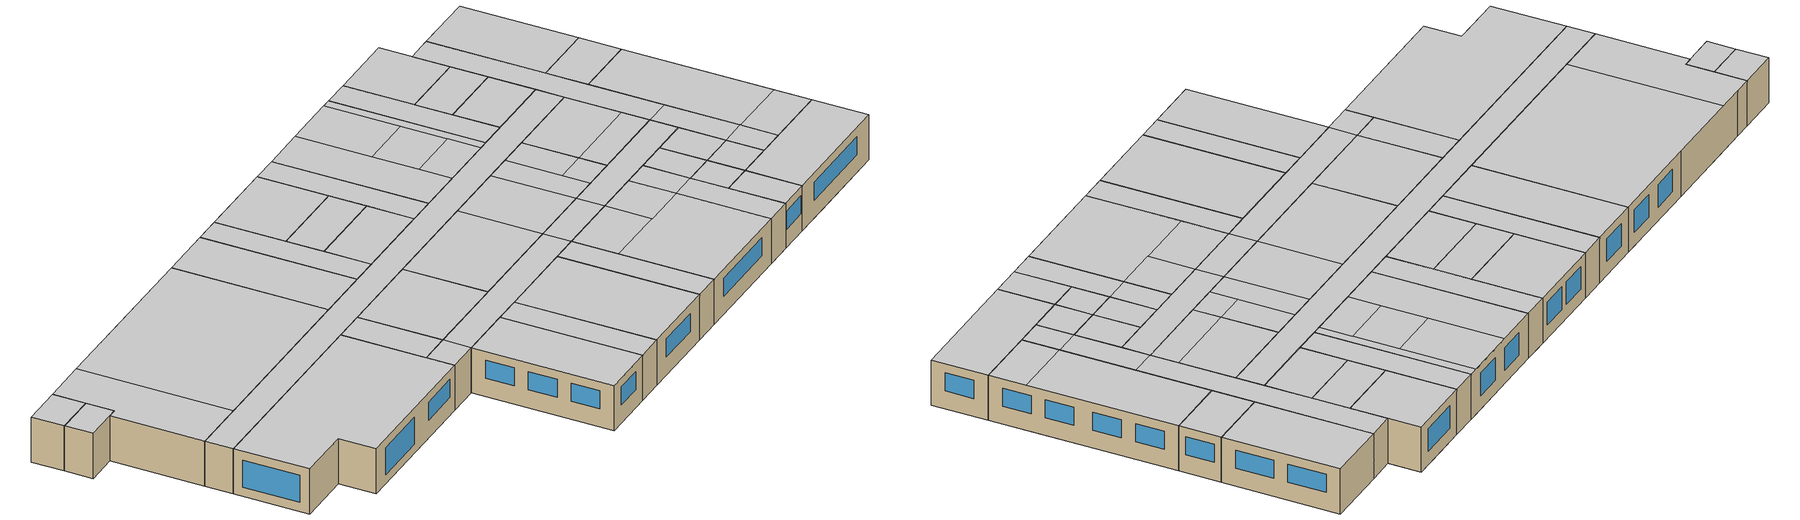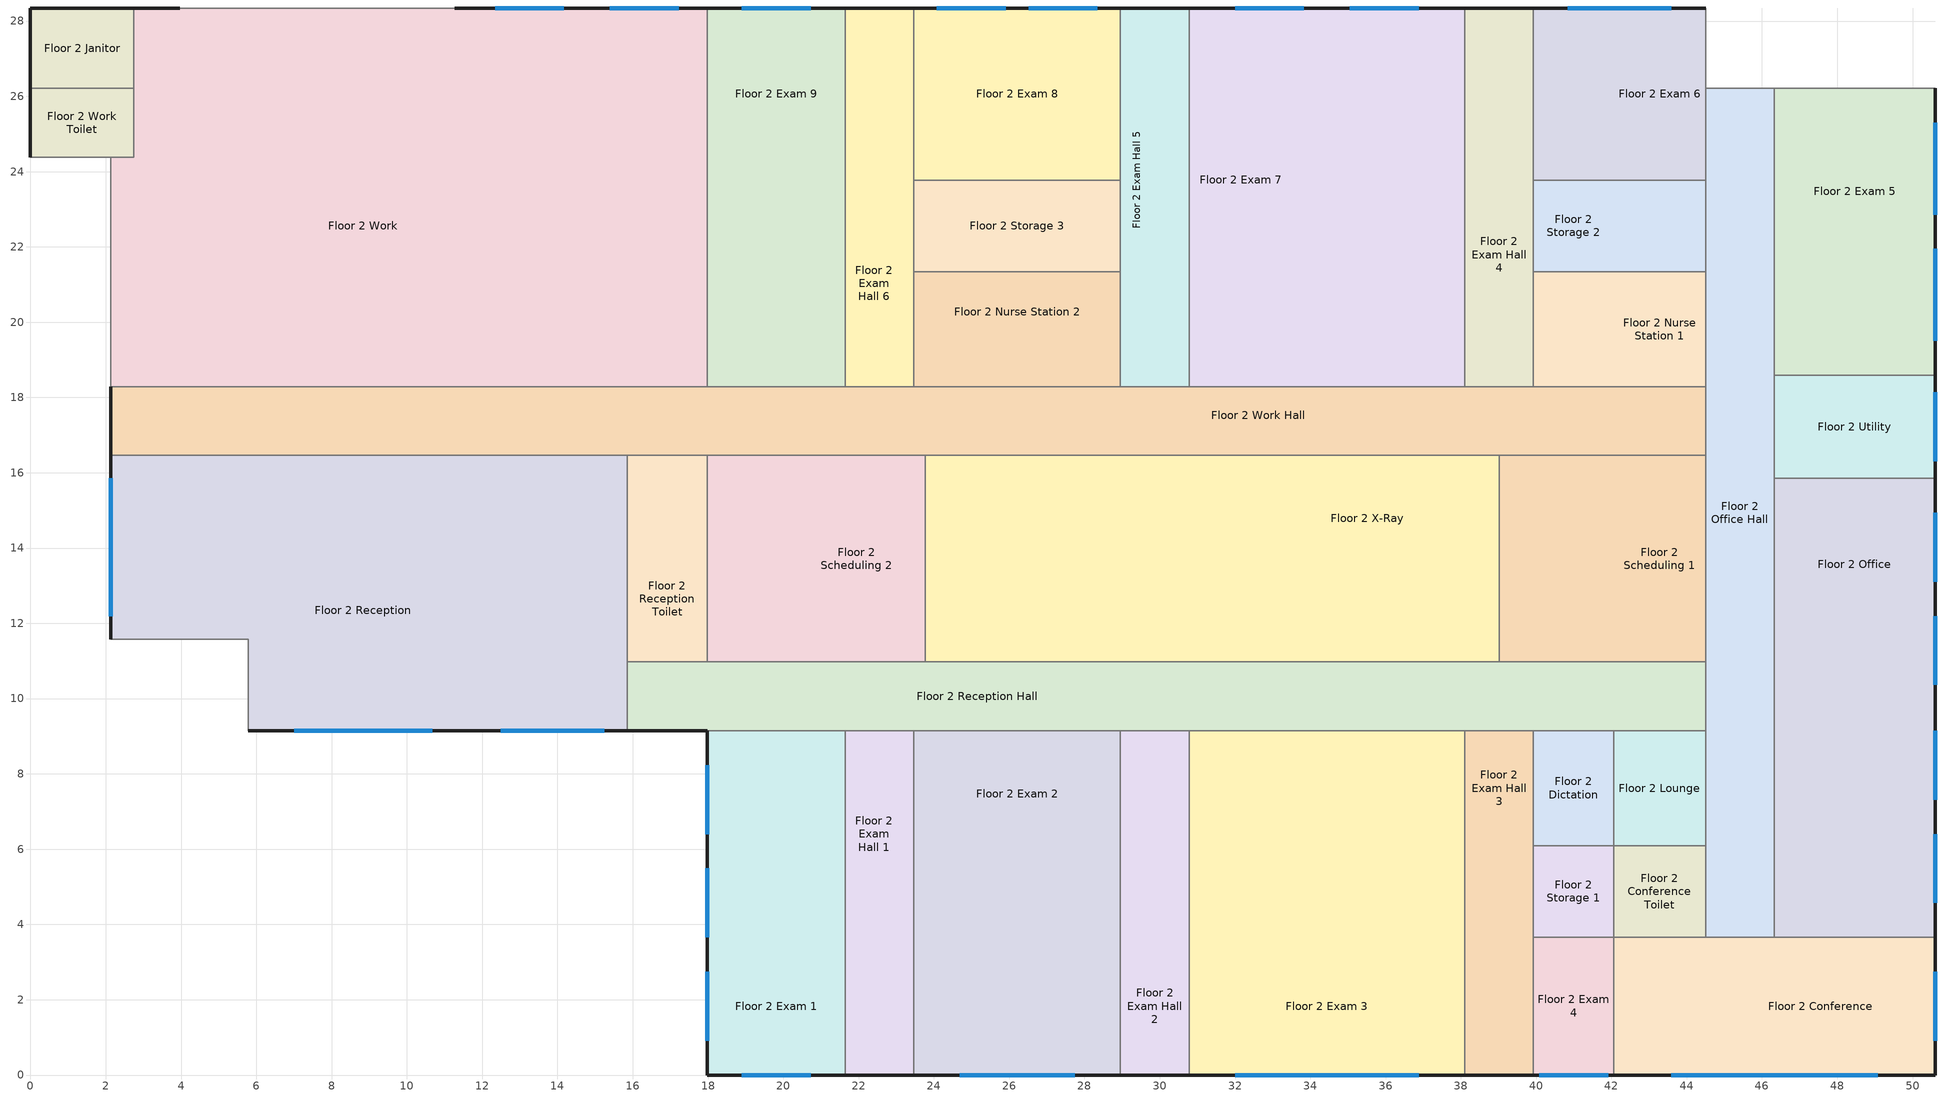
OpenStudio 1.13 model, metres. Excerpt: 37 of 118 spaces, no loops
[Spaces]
Floor 2 Exam 7
 floor to Floor 1 IT Room: 37.8,28.35 37.8,25.91 33.53,25.91 33.53,28.35 z3.05
 floor to Floor 1 IT Hall: 38.1,25.91 38.1,24.38 33.53,24.38 33.53,25.91 z3.05
 floor to Floor 1 Soil Hold: 38.1,28.35 38.1,25.91 37.8,25.91 37.8,28.35 z3.05
 floor to Floor 1 Lounge: 33.53,28.35 33.53,19.2 30.78,19.2 30.78,28.35 z3.05
 floor to Floor 1 Operating Room 3: 38.1,24.38 38.1,19.2 33.53,19.2 33.53,24.38 z3.05
 floor to Floor 1 Locker Room Hall: 38.1,19.2 38.1,18.29 30.78,18.29 30.78,19.2 z3.05
 wall outside: 38.1,28.35 30.78,28.35 z3.05:6.1
 wall to Floor 2 Exam Hall 5: 30.78,28.35 30.78,18.29 z3.05:6.1
 wall to Floor 2 Exam Hall 4: 38.1,18.29 38.1,28.35 z3.05:6.1
 wall to Floor 2 Work Hall: 30.78,18.29 38.1,18.29 z3.05:6.1
 window: 33.83,28.35 32,28.35 / 36.88,28.35 35.05,28.35 z3.96:5.49
 ceiling to Floor 3 Storage 2: 37.49,18.29 37.49,20.42 33.83,20.42 33.83,18.29 z6.1
 ceiling to Floor 3 Lounge: 38.1,18.29 38.1,28.35 37.49,28.35 37.49,18.29 z6.1
 ceiling to Floor 3 Lounge Toilet: 37.49,23.47 37.49,28.35 33.83,28.35 33.83,23.47 z6.1
 ceiling to Floor 3 Locker: 37.49,20.42 37.49,23.47 33.83,23.47 33.83,20.42 z6.1
 ceiling to Floor 3 Office: 33.83,18.29 33.83,28.35 30.78,28.35 30.78,18.29 z6.1
Floor 2 Exam 3
 floor to Floor 1 Recovery Room: 38.1,3.66 38.1,0 30.78,0 30.78,3.66 z3.05
 floor to Floor 1 Dictation: 34.75,9.14 34.75,8.84 32,8.84 32,9.14 z3.05
 floor to Floor 1 Nurse Toilet: 37.49,8.84 37.49,6.1 35.66,6.1 35.66,8.84 z3.05
 floor to Floor 1 Soil Work: 38.1,9.14 38.1,6.1 37.49,6.1 37.49,9.14 z3.05
 floor to Floor 1 Nurse Station: 32,8.84 32,6.1 30.78,6.1 30.78,8.84 z3.05
 floor to Floor 1 PACU: 35.66,8.84 35.66,6.1 32,6.1 32,8.84 z3.05
 floor to Floor 1 Nurse Hall: 38.1,6.1 38.1,3.66 30.78,3.66 30.78,6.1 z3.05
 floor to Floor 1 Clean: 32,9.14 32,8.84 30.78,8.84 30.78,9.14 z3.05
 floor to Floor 1 Soil: 37.49,9.14 37.49,8.84 34.75,8.84 34.75,9.14 z3.05
 wall outside: 30.78,0 38.1,0 z3.05:6.1
 wall to Floor 2 Exam Hall 2: 30.78,9.14 30.78,0 z3.05:6.1
 wall to Floor 2 Reception Hall: 38.1,9.14 30.78,9.14 z3.05:6.1
 wall to Floor 2 Exam Hall 3: 38.1,0 38.1,9.14 z3.05:6.1
 window: 32,0 36.88,0 z4.27:5.49
 ceiling to Floor 3 Physical Therapy 2: 38.1,6.1 38.1,9.14 35.05,9.14 35.05,6.1 z6.1
 ceiling to Floor 3 Physical Therapy 1: 38.1,0 38.1,6.1 30.78,6.1 30.78,0 z6.1
 ceiling to Floor 3 Treatment: 35.05,6.1 35.05,9.14 30.78,9.14 30.78,6.1 z6.1
Floor 2 Exam Hall 5
 floor to Floor 1 Locker Room: 29.87,28.35 29.87,19.2 28.96,19.2 28.96,28.35 z3.05
 floor to Floor 1 Locker Room Hall: 30.78,19.2 30.78,18.29 28.96,18.29 28.96,19.2 z3.05
 floor to Floor 1 Lounge: 30.78,28.35 30.78,19.2 29.87,19.2 29.87,28.35 z3.05
 wall outside: 30.78,28.35 28.96,28.35 z3.05:6.1
 wall to Floor 2 Work Hall: 28.96,18.29 30.78,18.29 z3.05:6.1
 wall to Floor 2 Storage 3: 28.96,23.77 28.96,21.34 z3.05:6.1
 wall to Floor 2 Exam 8: 28.96,28.35 28.96,23.77 z3.05:6.1
 wall to Floor 2 Nurse Station 2: 28.96,21.34 28.96,18.29 z3.05:6.1
 ceiling to Floor 3 Office: 30.78,18.29 30.78,28.35 28.96,28.35 28.96,18.29 z6.1
Floor 2 Janitor
 floor to Floor 1 Elevator Pump Room: 2.74,28.35 2.74,26.21 0,26.21 0,28.35 z3.05
 wall outside: 2.74,28.35 0,28.35 0,26.21 z3.05:6.1
 wall to Floor 2 Work: 2.74,26.21 2.74,28.35 z3.05:6.1
 wall to Floor 2 Work Toilet: 0,26.21 2.74,26.21 z3.05:6.1
 ceiling to Floor 3 Janitor: 2.74,26.21 2.74,28.35 0,28.35 0,26.21 z6.1
Floor 2 Work Hall
 floor to Floor 1 Nourishment: 29.26,16.76 29.26,16.46 27.13,16.46 27.13,16.76 z3.05
 floor to Floor 1 Sterile Hall: 44.5,18.29 44.5,16.46 42.06,16.46 42.06,18.29 z3.05
 floor to Floor 1 Locker Room Hall: 42.06,18.29 42.06,16.76 23.16,16.76 23.16,18.29 z3.05
 floor to Floor 1 Lobby Hall: 11.89,18.29 11.89,16.46 5.79,16.46 5.79,18.29 z3.05
 floor to Floor 1 Pre-Op Hall: 23.16,18.29 23.16,16.46 20.73,16.46 20.73,18.29 z3.05
 floor to Floor 1 Nurse Janitor: 32,16.76 32,16.46 29.26,16.46 29.26,16.76 z3.05
 floor to Floor 1 Lobby: 5.79,18.29 5.79,16.46 2.13,16.46 2.13,18.29 z3.05
 floor to Floor 1 Pre-Op Room 2: 27.13,16.76 27.13,16.46 23.16,16.46 23.16,16.76 z3.05
 floor to Floor 1 Office: 20.73,18.29 20.73,16.76 14.33,16.76 14.33,18.29 z3.05
 floor to Floor 1 Sterile Storage: 42.06,16.76 42.06,16.46 32,16.46 32,16.76 z3.05
 floor to Floor 1 Reception: 14.33,18.29 14.33,16.76 15.85,16.76 15.85,16.46 11.89,16.46 11.89,18.29 z3.05
 floor to Floor 1 Reception Hall: 20.73,16.76 20.73,16.46 15.85,16.46 15.85,16.76 z3.05
 wall outside: 2.13,18.29 2.13,16.46 z3.05:6.1
 wall to Floor 2 Work: 17.98,18.29 2.13,18.29 z3.05:6.1
 wall to Floor 2 X-Ray: 23.77,16.46 39.01,16.46 z3.05:6.1
 wall to Floor 2 Exam Hall 4: 39.93,18.29 38.1,18.29 z3.05:6.1
 wall to Floor 2 Nurse Station 1: 44.5,18.29 39.93,18.29 z3.05:6.1
 wall to Floor 2 Reception Toilet: 15.85,16.46 17.98,16.46 z3.05:6.1
 wall to Floor 2 Exam Hall 6: 23.47,18.29 21.64,18.29 z3.05:6.1
 wall to Floor 2 Scheduling 1: 39.01,16.46 44.5,16.46 z3.05:6.1
 wall to Floor 2 Reception: 2.13,16.46 15.85,16.46 z3.05:6.1
 wall to Floor 2 Exam 9: 21.64,18.29 17.98,18.29 z3.05:6.1
 wall to Floor 2 Office Hall: 44.5,16.46 44.5,18.29 z3.05:6.1
 wall to Floor 2 Nurse Station 2: 28.96,18.29 23.47,18.29 z3.05:6.1
 wall to Floor 2 Scheduling 2: 17.98,16.46 23.77,16.46 z3.05:6.1
 ceiling to Floor 3 Office Hall: 44.5,16.46 44.5,18.29 2.13,18.29 2.13,16.46 z6.1
Floor 2 Office
 floor to Floor 1 Operating Room 1: 50.6,7.01 50.6,3.66 46.33,3.66 46.33,7.01 z3.05
 floor to Floor 1 Sub-Sterile: 50.6,11.28 50.6,7.01 46.33,7.01 46.33,11.28 z3.05
 floor to Floor 1 Operating Room 2: 50.6,15.85 50.6,11.28 46.33,11.28 46.33,15.85 z3.05
 wall outside: 50.6,3.66 50.6,15.85 z3.05:6.1
 wall to Floor 2 Utility: 50.6,15.85 46.33,15.85 z3.05:6.1
 wall to Floor 2 Office Hall: 46.33,15.85 46.33,3.66 z3.05:6.1
 wall to Floor 2 Conference: 46.33,3.66 50.6,3.66 z3.05:6.1
 window: 50.6,10.36 50.6,12.19 / 50.6,4.57 50.6,6.4 / 50.6,13.11 50.6,14.94 z4.27:5.49; 50.6,7.32 50.6,9.14 z4.25:5.47
 ceiling to Floor 3 Work: 50.6,6.1 50.6,15.85 46.33,15.85 46.33,6.1 z6.1
 ceiling to Floor 3 Physical Therapy 1: 50.6,3.66 50.6,6.1 46.33,6.1 46.33,3.66 z6.1
Floor 2 Reception Toilet
 floor to Floor 1 Scheduling: 17.98,14.33 17.98,10.97 15.85,10.97 15.85,14.33 z3.05
 floor to Floor 1 Reception Hall: 17.98,16.46 17.98,14.33 15.85,14.33 15.85,16.46 z3.05
 wall to Floor 2 Reception: 15.85,16.46 15.85,10.97 z3.05:6.1
 wall to Floor 2 Reception Hall: 15.85,10.97 17.98,10.97 z3.05:6.1
 wall to Floor 2 Scheduling 2: 17.98,10.97 17.98,16.46 z3.05:6.1
 ceiling to Floor 3 Undeveloped 2: 17.98,10.97 17.98,16.46 15.85,16.46 15.85,10.97 z6.1
Floor 2 Exam 9
 floor to Floor 1 Office: 20.73,23.77 20.73,18.29 17.98,18.29 17.98,23.77 z3.05
 floor to Floor 1 Pre-Op Hall: 21.64,23.77 21.64,18.29 20.73,18.29 20.73,23.77 z3.05
 floor to Floor 1 Procedure Room: 21.64,28.35 21.64,23.77 17.98,23.77 17.98,28.35 z3.05
 wall outside: 21.64,28.35 17.98,28.35 z3.05:6.1
 wall to Floor 2 Exam Hall 6: 21.64,18.29 21.64,28.35 z3.05:6.1
 wall to Floor 2 Work: 17.98,28.35 17.98,18.29 z3.05:6.1
 window: 20.73,28.35 18.9,28.35 z3.96:5.49
 ceiling to Floor 3 Office: 21.64,18.29 21.64,28.35 17.98,28.35 17.98,18.29 z6.1
Floor 2 Office Hall
 floor to Floor 1 Scrub: 46.33,11.28 46.33,7.01 44.5,7.01 44.5,11.28 z3.05
 floor to Floor 1 Utility Janitor: 46.33,20.73 46.33,18.59 44.5,18.59 44.5,20.73 z3.05
 floor to Floor 1 Utility Room: 46.33,26.21 46.33,20.73 44.5,20.73 44.5,26.21 z3.05
 floor to Floor 1 Operating Room 1: 46.33,7.01 46.33,3.66 44.5,3.66 44.5,7.01 z3.05
 floor to Floor 1 Operating Room 2: 46.33,18.59 46.33,11.28 44.5,11.28 44.5,18.59 z3.05
 wall to Floor 2 Storage 2: 44.5,23.77 44.5,21.34 z3.05:6.1
 wall to Floor 2 Utility: 46.33,15.85 46.33,18.59 z3.05:6.1
 wall to Floor 2 Reception Hall: 44.5,10.97 44.5,9.14 z3.05:6.1
 wall to Floor 2 Exam 6: 44.5,26.21 44.5,23.77 z3.05:6.1
 wall to Floor 2 Exam 5: 46.33,18.59 46.33,26.21 z3.05:6.1
 wall to Floor 2 Nurse Station 1: 44.5,21.34 44.5,18.29 z3.05:6.1
 wall to Floor 2 Lounge: 44.5,9.14 44.5,6.1 z3.05:6.1
 wall to Floor 2 Conference Toilet: 44.5,6.1 44.5,3.66 z3.05:6.1
 wall to Floor 2 Scheduling 1: 44.5,16.46 44.5,10.97 z3.05:6.1
 wall to NE Stair: 46.33,26.21 44.5,26.21 z3.05:6.1
 wall to Floor 2 Conference: 44.5,3.66 46.33,3.66 z3.05:6.1
 ceiling to Floor 3 Physical Therapy 1: 46.33,3.66 46.33,6.1 44.5,6.1 44.5,3.66 z6.1
 ceiling to Floor 3 Mechanical Hall: 46.33,10.97 46.33,26.21 44.5,26.21 44.5,10.97 z6.1
 ceiling to Floor 3 Physical Therapy 2: 46.33,6.1 46.33,10.97 44.5,10.97 44.5,6.1 z6.1
Floor 2 Scheduling 2
 floor to Floor 1 Pre-Op Room 1: 20.73,14.33 20.73,10.97 17.98,10.97 17.98,14.33 z3.05
 floor to Floor 1 Reception Hall: 20.73,16.46 20.73,14.33 17.98,14.33 17.98,16.46 z3.05
 floor to Floor 1 Pre-Op Hall: 23.16,16.46 23.16,10.97 20.73,10.97 20.73,16.46 z3.05
 floor to Floor 1 Pre-Op Room 2: 23.77,16.46 23.77,10.97 23.16,10.97 23.16,16.46 z3.05
 wall to Floor 2 Reception Hall: 17.98,10.97 23.77,10.97 z3.05:6.1
 wall to Floor 2 X-Ray: 23.77,10.97 23.77,16.46 z3.05:6.1
 ceiling to Floor 3 Undeveloped 1: 23.77,10.97 23.77,16.46 17.98,16.46 17.98,10.97 z6.1
Floor 2 Exam Hall 1
 floor to Floor 1 Nurse Station: 23.47,8.84 23.47,6.1 23.16,6.1 23.16,8.84 z3.05
 floor to Floor 1 Nurse Hall: 23.47,6.1 23.47,3.66 23.16,3.66 23.16,6.1 z3.05
 floor to Floor 1 Pre-Op Hall: 23.16,9.14 23.16,3.66 21.64,3.66 21.64,9.14 z3.05
 floor to Floor 1 Pre-Op Room 2: 23.47,9.14 23.47,8.84 23.16,8.84 23.16,9.14 z3.05
 floor to Floor 1 Step Down: 23.47,3.66 23.47,0 21.64,0 21.64,3.66 z3.05
 wall outside: 21.64,0 23.47,0 z3.05:6.1
 wall to Floor 2 Exam 1: 21.64,9.14 21.64,0 z3.05:6.1
 wall to Floor 2 Reception Hall: 23.47,9.14 21.64,9.14 z3.05:6.1
 wall to Floor 2 Exam 2: 23.47,0 23.47,9.14 z3.05:6.1
 ceiling to Floor 3 Undeveloped 1: 23.47,0 23.47,9.14 21.64,9.14 21.64,0 z6.1
Floor 2 Exam Hall 6
 floor to Floor 1 Procedure Room: 23.16,28.35 23.16,23.77 21.64,23.77 21.64,28.35 z3.05
 floor to Floor 1 Locker Room Hall: 23.47,19.2 23.47,18.29 23.16,18.29 23.16,19.2 z3.05
 floor to Floor 1 Locker Room: 23.47,28.35 23.47,19.2 23.16,19.2 23.16,28.35 z3.05
 floor to Floor 1 Pre-Op Hall: 23.16,23.77 23.16,18.29 21.64,18.29 21.64,23.77 z3.05
 wall outside: 23.47,28.35 21.64,28.35 z3.05:6.1
 wall to Floor 2 Exam 8: 23.47,23.77 23.47,28.35 z3.05:6.1
 wall to Floor 2 Storage 3: 23.47,21.34 23.47,23.77 z3.05:6.1
 wall to Floor 2 Nurse Station 2: 23.47,18.29 23.47,21.34 z3.05:6.1
 ceiling to Floor 3 Office: 23.47,18.29 23.47,28.35 21.64,28.35 21.64,18.29 z6.1
Floor 2 Exam 1
 floor to Floor 1 Pre-Op Room 1: 20.73,9.14 20.73,7.92 17.98,7.92 17.98,9.14 z3.05
 floor to Floor 1 Vestibule: 20.73,7.92 20.73,5.49 17.98,5.49 17.98,7.92 z3.05
 floor to Floor 1 Pre-Op Hall: 21.64,9.14 21.64,3.66 20.73,3.66 20.73,9.14 z3.05
 floor to Floor 1 Step Down: 21.64,3.66 21.64,0 17.98,0 17.98,3.66 z3.05
 floor to Floor 1 Pre-Op Toilet: 20.73,5.49 20.73,3.66 17.98,3.66 17.98,5.49 z3.05
 wall outside: 17.98,9.14 17.98,0 21.64,0 z3.05:6.1
 wall to Floor 2 Reception Hall: 21.64,9.14 17.98,9.14 z3.05:6.1
 window: 18.9,0 20.73,0 / 17.98,5.49 17.98,3.66 / 17.98,2.74 17.98,0.91 / 17.98,8.23 17.98,6.4 z4.27:5.49
 ceiling to Floor 3 Undeveloped 1: 21.64,0 21.64,9.14 17.98,9.14 17.98,0 z6.1
Floor 2 Work Toilet
 floor to Floor 1 Lobby Toilet: 2.74,26.21 2.74,24.38 0,24.38 0,26.21 z3.05
 wall outside: 0,26.21 0,24.38 z3.05:6.1
 wall to NW Elevator: 0,24.38 2.13,24.38 z3.05:6.1
 wall to Floor 2 Work: 2.13,24.38 2.74,24.38 2.74,26.21 z3.05:6.1
 ceiling to Floor 3 Office Toilet: 2.74,24.38 2.74,26.21 0,26.21 0,24.38 z6.1
Floor 2 Exam Hall 3
 floor to Floor 1 Nurse Hall: 39.93,6.1 39.93,3.66 38.1,3.66 38.1,6.1 z3.05
 floor to Floor 1 Recovery Room: 39.32,3.66 39.32,0 38.1,0 38.1,3.66 z3.05
 floor to Floor 1 Soil Work: 39.93,9.14 39.93,6.1 38.1,6.1 38.1,9.14 z3.05
 floor to Floor 1 Anesthesia: 39.93,3.66 39.93,0 39.32,0 39.32,3.66 z3.05
 wall outside: 38.1,0 39.93,0 z3.05:6.1
 wall to Floor 2 Dictation: 39.93,6.1 39.93,9.14 z3.05:6.1
 wall to Floor 2 Reception Hall: 39.93,9.14 38.1,9.14 z3.05:6.1
 wall to Floor 2 Storage 1: 39.93,3.66 39.93,6.1 z3.05:6.1
 wall to Floor 2 Exam 4: 39.93,0 39.93,3.66 z3.05:6.1
 ceiling to Floor 3 Physical Therapy 1: 39.93,0 39.93,6.1 38.1,6.1 38.1,0 z6.1
 ceiling to Floor 3 Physical Therapy 2: 39.93,6.1 39.93,9.14 38.1,9.14 38.1,6.1 z6.1
Floor 2 Reception
 floor to Floor 1 Reception: 15.85,16.46 15.85,9.14 11.89,9.14 11.89,16.46 z3.05
 floor to Floor 1 Lobby Hall: 11.89,16.46 11.89,15.54 5.79,15.54 5.79,16.46 z3.05
 floor to Floor 1 Lobby: 5.79,16.46 5.79,11.58 2.13,11.58 2.13,16.46 z3.05
 floor to Floor 1 Cafe: 11.89,15.54 11.89,9.14 5.79,9.14 5.79,15.54 z3.05
 wall outside: 5.79,9.14 15.85,9.14 / 2.13,16.46 2.13,11.58 z3.05:6.1
 wall to Floor 2 Reception Hall: 15.85,9.14 15.85,10.97 z3.05:6.1
 wall to SW Stair: 2.13,11.58 5.79,11.58 5.79,9.14 z3.05:6.1
 window: 7.01,9.14 10.67,9.14 / 2.13,15.85 2.13,12.19 z3.66:5.49; 12.5,9.14 15.24,9.14 z4.27:5.49
 ceiling to Floor 3 Undeveloped 2: 15.85,9.14 15.85,16.46 2.13,16.46 2.13,11.58 5.79,11.58 5.79,9.14 z6.1
Floor 2 Nurse Station 1
 floor to Floor 1 Locker Room Hall: 42.06,19.2 42.06,18.29 39.93,18.29 39.93,19.2 z3.05
 floor to Floor 1 Operating Room 3: 42.06,21.34 42.06,19.2 39.93,19.2 39.93,21.34 z3.05
 floor to Floor 1 Sterile Hall: 44.5,21.34 44.5,18.29 42.06,18.29 42.06,21.34 z3.05
 wall to Floor 2 Exam Hall 4: 39.93,21.34 39.93,18.29 z3.05:6.1
 wall to Floor 2 Storage 2: 44.5,21.34 39.93,21.34 z3.05:6.1
 ceiling to Floor 3 Lounge: 44.5,18.29 44.5,21.34 39.93,21.34 39.93,18.29 z6.1
Floor 2 Reception Hall
 floor to Floor 1 Soil: 37.49,10.97 37.49,9.14 34.75,9.14 34.75,10.97 z3.05
 floor to Floor 1 Pre-Op Room 1: 20.73,10.97 20.73,9.14 17.98,9.14 17.98,10.97 z3.05
 floor to Floor 1 Dictation: 34.75,10.97 34.75,9.14 32,9.14 32,10.97 z3.05
 floor to Floor 1 Soil Work: 42.06,9.75 42.06,9.14 37.49,9.14 37.49,9.75 z3.05
 floor to Floor 1 Pre-Op Hall: 23.16,10.97 23.16,9.14 20.73,9.14 20.73,10.97 z3.05
 floor to Floor 1 Nourishment: 29.26,10.97 29.26,9.14 27.13,9.14 27.13,10.97 z3.05
 floor to Floor 1 Sterile Hall: 44.5,10.97 44.5,9.14 42.06,9.14 42.06,10.97 z3.05
 floor to Floor 1 Pre-Op Room 2: 27.13,10.97 27.13,9.14 23.16,9.14 23.16,10.97 z3.05
 floor to Floor 1 Clean: 32,10.97 32,9.14 29.26,9.14 29.26,10.97 z3.05
 floor to Floor 1 Scheduling: 17.98,10.97 17.98,9.14 15.85,9.14 15.85,10.97 z3.05
 floor to Floor 1 Clean Work: 42.06,10.97 42.06,9.75 37.49,9.75 37.49,10.97 z3.05
 wall outside: 15.85,9.14 17.98,9.14 z3.05:6.1
 wall to Floor 2 Lounge: 42.06,9.14 44.5,9.14 z3.05:6.1
 wall to Floor 2 Scheduling 1: 44.5,10.97 39.01,10.97 z3.05:6.1
 wall to Floor 2 Exam Hall 2: 28.96,9.14 30.78,9.14 z3.05:6.1
 wall to Floor 2 Dictation: 39.93,9.14 42.06,9.14 z3.05:6.1
 wall to Floor 2 Exam 2: 23.47,9.14 28.96,9.14 z3.05:6.1
 wall to Floor 2 X-Ray: 39.01,10.97 23.77,10.97 z3.05:6.1
 ceiling to Floor 3 Physical Therapy 2: 44.5,9.14 44.5,10.97 35.05,10.97 35.05,9.14 z6.1
 ceiling to Floor 3 Treatment: 35.05,9.14 35.05,10.97 30.78,10.97 30.78,9.14 z6.1
 ceiling to Floor 3 Undeveloped 2: 17.98,9.14 17.98,10.97 15.85,10.97 15.85,9.14 z6.1
 ceiling to Floor 3 Undeveloped 1: 30.78,9.14 30.78,10.97 17.98,10.97 17.98,9.14 z6.1
Floor 2 Storage 2
 floor to Floor 1 Utility Hall: 44.5,23.77 44.5,23.47 42.06,23.47 42.06,23.77 z3.05
 floor to Floor 1 Operating Room 3: 42.06,23.77 42.06,21.34 39.93,21.34 39.93,23.77 z3.05
 floor to Floor 1 Sterile Hall: 44.5,23.47 44.5,21.34 42.06,21.34 42.06,23.47 z3.05
 wall to Floor 2 Exam Hall 4: 39.93,23.77 39.93,21.34 z3.05:6.1
 wall to Floor 2 Exam 6: 44.5,23.77 39.93,23.77 z3.05:6.1
 ceiling to Floor 3 Lounge: 44.5,21.34 44.5,23.77 39.93,23.77 39.93,21.34 z6.1
Floor 2 Work
 floor to Floor 1 MRI Toilet: 17.37,28.35 17.37,25.6 15.54,25.6 15.54,28.35 z3.05
 floor to Floor 1 Office: 17.98,23.77 17.98,18.29 14.33,18.29 14.33,23.77 z3.05
 floor to Floor 1 Procedure Room: 17.98,28.35 17.98,23.77 17.37,23.77 17.37,28.35 z3.05
 floor to Floor 1 Lobby Hall: 11.89,19.2 11.89,18.29 5.79,18.29 5.79,19.2 z3.05
 floor to Floor 1 Dressing Room: 15.54,28.35 15.54,26.82 12.8,26.82 12.8,28.35 z3.05
 floor to Floor 1 Elevator Pump Room: 3.96,28.35 3.96,26.21 2.74,26.21 2.74,28.35 z3.05
 floor to Floor 1 Lobby: 6.4,28.35 6.4,25.91 5.79,25.91 5.79,18.29 2.13,18.29 2.13,24.38 2.74,24.38 2.74,26.21 3.96,26.21 3.96,28.35 z3.05
 floor to Floor 1 MRI Room: 11.89,25.91 11.89,19.2 5.79,19.2 5.79,25.91 z3.05
 floor to Floor 1 MRI Control Room: 12.8,28.35 12.8,25.91 6.4,25.91 6.4,28.35 z3.05
 floor to Floor 1 Reception: 14.33,23.77 14.33,18.29 11.89,18.29 11.89,23.77 z3.05
 floor to Floor 1 MRI Hall: 15.54,26.82 15.54,25.6 17.37,25.6 17.37,23.77 11.89,23.77 11.89,25.91 12.8,25.91 12.8,26.82 z3.05
 wall outside: 3.96,28.35 2.74,28.35 / 17.98,28.35 11.28,28.35 z3.05:6.1
 wall to NW Elevator: 2.13,24.38 2.13,18.29 z3.05:6.1
 wall to NW Stair: 11.28,28.35 3.96,28.35 z3.05:6.1
 window: 17.22,28.35 15.39,28.35 / 14.17,28.35 12.34,28.35 z3.96:5.49
 ceiling to Floor 3 Elevator Hall: 5.79,18.29 5.79,28.35 2.74,28.35 2.74,24.38 2.13,24.38 2.13,18.29 z6.1
 ceiling to Floor 3 Office: 17.98,18.29 17.98,28.35 5.79,28.35 5.79,18.29 z6.1
Floor 2 Exam Hall 2
 floor to Floor 1 Nurse Hall: 30.78,6.1 30.78,3.66 28.96,3.66 28.96,6.1 z3.05
 floor to Floor 1 Nourishment: 29.26,9.14 29.26,8.84 28.96,8.84 28.96,9.14 z3.05
 floor to Floor 1 Nurse Station: 30.78,8.84 30.78,6.1 28.96,6.1 28.96,8.84 z3.05
 floor to Floor 1 Clean: 30.78,9.14 30.78,8.84 29.26,8.84 29.26,9.14 z3.05
 floor to Floor 1 Recovery Room: 30.78,3.66 30.78,0 28.96,0 28.96,3.66 z3.05
 wall outside: 28.96,0 30.78,0 z3.05:6.1
 wall to Floor 2 Exam 2: 28.96,9.14 28.96,0 z3.05:6.1
 ceiling to Floor 3 Undeveloped 1: 30.78,0 30.78,9.14 28.96,9.14 28.96,0 z6.1
Floor 2 X-Ray
 floor to Floor 1 Soil: 37.49,13.11 37.49,10.97 34.75,10.97 34.75,13.11 z3.05
 floor to Floor 1 Sterile Storage: 39.01,16.46 39.01,13.11 32,13.11 32,16.46 z3.05
 floor to Floor 1 Nourishment: 29.26,16.46 29.26,10.97 27.13,10.97 27.13,16.46 z3.05
 floor to Floor 1 Clean: 32,13.11 32,10.97 29.26,10.97 29.26,13.11 z3.05
 floor to Floor 1 Humid: 32,14.94 32,13.11 29.26,13.11 29.26,14.94 z3.05
 floor to Floor 1 Dictation: 34.75,13.11 34.75,10.97 32,10.97 32,13.11 z3.05
 floor to Floor 1 Pre-Op Room 2: 27.13,16.46 27.13,10.97 23.77,10.97 23.77,16.46 z3.05
 floor to Floor 1 Clean Work: 39.01,13.11 39.01,10.97 37.49,10.97 37.49,13.11 z3.05
 floor to Floor 1 Nurse Janitor: 32,16.46 32,14.94 29.26,14.94 29.26,16.46 z3.05
 wall to Floor 2 Scheduling 1: 39.01,10.97 39.01,16.46 z3.05:6.1
 ceiling to Floor 3 Humid: 36.88,10.97 36.88,16.46 35.05,16.46 35.05,10.97 z6.1
 ceiling to Floor 3 Treatment: 35.05,10.97 35.05,16.46 30.78,16.46 30.78,10.97 z6.1
 ceiling to Floor 3 Undeveloped 1: 30.78,10.97 30.78,16.46 23.77,16.46 23.77,10.97 z6.1
 ceiling to Floor 3 Physical Therapy Toilet: 39.01,12.8 39.01,16.46 36.88,16.46 36.88,12.8 z6.1
 ceiling to Floor 3 Dressing Room: 39.01,10.97 39.01,12.8 36.88,12.8 36.88,10.97 z6.1
Floor 2 Lounge
 floor to Floor 1 Sterile Hall: 44.5,9.14 44.5,6.1 42.06,6.1 42.06,9.14 z3.05
 wall to Floor 2 Conference Toilet: 42.06,6.1 44.5,6.1 z3.05:6.1
 wall to Floor 2 Dictation: 42.06,9.14 42.06,6.1 z3.05:6.1
 ceiling to Floor 3 Physical Therapy 2: 44.5,6.1 44.5,9.14 42.06,9.14 42.06,6.1 z6.1
Floor 2 Exam Hall 4
 floor to Floor 1 Operating Room 3: 39.93,24.38 39.93,19.2 38.1,19.2 38.1,24.38 z3.05
 floor to Floor 1 Locker Room Hall: 39.93,19.2 39.93,18.29 38.1,18.29 38.1,19.2 z3.05
 floor to Floor 1 IT Hall: 39.93,25.91 39.93,24.38 38.1,24.38 38.1,25.91 z3.05
 floor to Floor 1 Soil Hold: 39.93,28.35 39.93,25.91 38.1,25.91 38.1,28.35 z3.05
 wall outside: 39.93,28.35 38.1,28.35 z3.05:6.1
 wall to Floor 2 Exam 6: 39.93,23.77 39.93,28.35 z3.05:6.1
 ceiling to Floor 3 Lounge: 39.93,18.29 39.93,28.35 38.1,28.35 38.1,18.29 z6.1
Floor 2 Scheduling 1
 floor to Floor 1 Sterile Storage: 42.06,16.46 42.06,13.11 39.01,13.11 39.01,16.46 z3.05
 floor to Floor 1 Clean Work: 42.06,13.11 42.06,10.97 39.01,10.97 39.01,13.11 z3.05
 floor to Floor 1 Sterile Hall: 44.5,16.46 44.5,10.97 42.06,10.97 42.06,16.46 z3.05
 ceiling to Floor 3 Utility: 44.5,12.8 44.5,16.46 39.01,16.46 39.01,12.8 z6.1
 ceiling to Floor 3 Storage 1: 44.5,10.97 44.5,12.8 39.01,12.8 39.01,10.97 z6.1
Floor 2 Exam 6
 floor to Floor 1 Operating Room 3: 42.06,24.38 42.06,23.77 39.93,23.77 39.93,24.38 z3.05
 floor to Floor 1 IT Hall: 42.06,25.91 42.06,24.38 39.93,24.38 39.93,25.91 z3.05
 floor to Floor 1 Utility Hall: 44.5,28.35 44.5,23.77 42.06,23.77 42.06,28.35 z3.05
 floor to Floor 1 Bio Haz: 42.06,28.35 42.06,25.91 39.93,25.91 39.93,28.35 z3.05
 wall outside: 44.5,28.35 39.93,28.35 z3.05:6.1
 wall to NE Stair: 44.5,26.21 44.5,28.35 z3.05:6.1
 window: 43.59,28.35 40.84,28.35 z3.96:5.49
 ceiling to Floor 3 Lounge: 44.5,23.77 44.5,28.35 39.93,28.35 39.93,23.77 z6.1
Floor 2 Conference
 floor to Floor 1 Operating Room 1: 50.6,3.66 50.6,0 44.5,0 44.5,3.66 z3.05
 floor to Floor 1 Sterile Hall: 44.5,3.66 44.5,0 42.06,0 42.06,3.66 z3.05
 wall outside: 42.06,0 50.6,0 50.6,3.66 z3.05:6.1
 wall to Floor 2 Conference Toilet: 44.5,3.66 42.06,3.66 z3.05:6.1
 wall to Floor 2 Exam 4: 42.06,3.66 42.06,0 z3.05:6.1
 window: 50.6,0.91 50.6,2.74 / 43.59,0 49.07,0 z4.27:5.49
 ceiling to Floor 3 Physical Therapy 1: 50.6,0 50.6,3.66 42.06,3.66 42.06,0 z6.1
Floor 2 Exam 5
 floor to Floor 1 Utility Room: 50.6,26.21 50.6,20.73 46.33,20.73 46.33,26.21 z3.05
 floor to Floor 1 Electrical Room: 50.6,20.73 50.6,18.59 46.33,18.59 46.33,20.73 z3.05
 wall outside: 50.6,18.59 50.6,26.21 z3.05:6.1
 wall to Floor 2 Utility: 46.33,18.59 50.6,18.59 z3.05:6.1
 wall to NE Stair: 50.6,26.21 46.33,26.21 z3.05:6.1
 window: 50.6,19.51 50.6,21.95 / 50.6,22.86 50.6,25.3 z4.27:5.49
 ceiling to Floor 3 Mechanical: 50.6,18.59 50.6,26.21 46.33,26.21 46.33,18.59 z6.1
Floor 2 Dictation
 floor to Floor 1 Soil Work: 42.06,9.14 42.06,6.1 39.93,6.1 39.93,9.14 z3.05
 wall to Floor 2 Storage 1: 39.93,6.1 42.06,6.1 z3.05:6.1
 ceiling to Floor 3 Physical Therapy 2: 42.06,6.1 42.06,9.14 39.93,9.14 39.93,6.1 z6.1
Floor 2 Exam 4
 floor to Floor 1 Anesthesia: 42.06,3.66 42.06,0 39.93,0 39.93,3.66 z3.05
 wall outside: 39.93,0 42.06,0 z3.05:6.1
 wall to Floor 2 Storage 1: 42.06,3.66 39.93,3.66 z3.05:6.1
 window: 40.08,0 41.91,0 z4.27:5.49
 ceiling to Floor 3 Physical Therapy 1: 42.06,0 42.06,3.66 39.93,3.66 39.93,0 z6.1
Floor 2 Storage 1
 floor to Floor 1 Nurse Hall: 42.06,6.1 42.06,3.66 39.93,3.66 39.93,6.1 z3.05
 wall to Floor 2 Conference Toilet: 42.06,3.66 42.06,6.1 z3.05:6.1
 ceiling to Floor 3 Physical Therapy 1: 42.06,3.66 42.06,6.1 39.93,6.1 39.93,3.66 z6.1
Floor 2 Exam 8
 floor to Floor 1 Locker Room: 28.96,28.35 28.96,23.77 23.47,23.77 23.47,28.35 z3.05
 wall outside: 28.96,28.35 23.47,28.35 z3.05:6.1
 wall to Floor 2 Storage 3: 23.47,23.77 28.96,23.77 z3.05:6.1
 window: 25.91,28.35 24.08,28.35 / 28.35,28.35 26.52,28.35 z3.96:5.49
 ceiling to Floor 3 Office: 28.96,23.77 28.96,28.35 23.47,28.35 23.47,23.77 z6.1
Floor 2 Utility
 floor to Floor 1 Operating Room 2: 50.6,18.59 50.6,15.85 46.33,15.85 46.33,18.59 z3.05
 wall outside: 50.6,15.85 50.6,18.59 z3.05:6.1
 window: 50.6,16.31 50.6,18.14 z4.27:5.49
 ceiling to Floor 3 Work: 50.6,15.85 50.6,18.59 46.33,18.59 46.33,15.85 z6.1
Floor 2 Conference Toilet
 floor to Floor 1 Sterile Hall: 44.5,6.1 44.5,3.66 42.06,3.66 42.06,6.1 z3.05
 ceiling to Floor 3 Physical Therapy 1: 44.5,3.66 44.5,6.1 42.06,6.1 42.06,3.66 z6.1
Floor 2 Nurse Station 2
 floor to Floor 1 Locker Room: 28.96,21.34 28.96,19.2 23.47,19.2 23.47,21.34 z3.05
 floor to Floor 1 Locker Room Hall: 28.96,19.2 28.96,18.29 23.47,18.29 23.47,19.2 z3.05
 wall to Floor 2 Storage 3: 28.96,21.34 23.47,21.34 z3.05:6.1
 ceiling to Floor 3 Office: 28.96,18.29 28.96,21.34 23.47,21.34 23.47,18.29 z6.1
Floor 2 Exam 2
 floor to Floor 1 Nourishment: 28.96,9.14 28.96,8.84 27.13,8.84 27.13,9.14 z3.05
 floor to Floor 1 Nurse Station: 28.96,8.84 28.96,6.1 23.47,6.1 23.47,8.84 z3.05
 floor to Floor 1 Step Down: 25.6,3.66 25.6,0 23.47,0 23.47,3.66 z3.05
 floor to Floor 1 Pre-Op Room 2: 27.13,9.14 27.13,8.84 23.47,8.84 23.47,9.14 z3.05
 floor to Floor 1 Recovery Room: 28.96,3.66 28.96,0 25.6,0 25.6,3.66 z3.05
 floor to Floor 1 Nurse Hall: 28.96,6.1 28.96,3.66 23.47,3.66 23.47,6.1 z3.05
 wall outside: 23.47,0 28.96,0 z3.05:6.1
 window: 24.69,0 27.74,0 z4.27:5.49
 ceiling to Floor 3 Undeveloped 1: 28.96,0 28.96,9.14 23.47,9.14 23.47,0 z6.1
Floor 2 Storage 3
 floor to Floor 1 Locker Room: 28.96,23.77 28.96,21.34 23.47,21.34 23.47,23.77 z3.05
 ceiling to Floor 3 Office: 28.96,21.34 28.96,23.77 23.47,23.77 23.47,21.34 z6.1
[Site]
Whitehorse_YT_CAN: Latitude {deg}=60.72; Longitude {deg}=-135.07; Time Zone {hr}=-8; Elevation {m}=703; Terrain=City
[Building]
NECB 2011-Outpatient-NECB HDD Method-CAN_YT_Whitehorse.719640_CWEC.epw created: 2016-11-24 16:45:54 +0000: North Axis {deg}=0; Default Construction Set=NECB 2011 - Outpatient - NECB HDD Method; Standards Building Type=Outpatient
[Site:GroundTemperature:BuildingSurface]
19.527, 19.502, 19.536, 19.598, 20.002, 21.64, 22.225, 22.375, 21.449, 20.121, 19.802, 19.633
[Site:WaterMainsTemperature]
Calculation Method=Correlation; Annual Average Outdoor Air Temperature {C}=-1.08333; Maximum Difference In Monthly Average Outdoor Air Temperatures {deltaC}=34.5
[SizingPeriod:DesignDay] Barometric Pressure {Pa}=93160; Sky Clearness=0; Rain Indicator=0; Snow Indicator=0; Day of Month=21; Daylight Saving Time Indicator=0; Humidity Indicating Type=Wetbulb; Dry-Bulb Temperature Range Modifier Type=DefaultMultipliers
Name | Maximum Dry-Bulb Temperature {C} | Daily Dry-Bulb Temperature Range {deltaC} | Humidity Indicating Conditions at Maximum Dry-Bulb | Wind Speed {m/s} | Wind Direction {deg} | Month | Day Type | Solar Model Indicator | ASHRAE Taub | ASHRAE Taud
Whitehorse Ann Clg .4% Condns DB=>MWB | 25.6 | 11.6 | 14.1 | 3.5 | 160 | 7 | SummerDesignDay | ASHRAETau | 0.378 | 2.196
Whitehorse Ann Htg 99.6% Condns DB | -40 | 0 | -40 | 0.6 | 0 | 1 | WinterDesignDay | ASHRAEClearSky
[ClimateZones]

[Material:NoMass] Thermal Absorptance=0.9; Solar Absorptance=0.7
Name | Roughness | Thermal Resistance {m2-K/W} | Visible Absorptance
CP02 CARPET PAD | VeryRough | 0.21648 | 0.8
Typical Insulation R-13.06 | Smooth | 2.2993 | 0.7
Typical Carpet Pad | Smooth | 0.21648 | 0.8
Typical Insulation R-10.11 | Smooth | 1.78074 | 0.7
Typical Insulation R-19.63 | Smooth | 3.4567 | 0.7
Typical Insulation R-0.58 | Smooth | 0.101875 | 0.7
Typical Insulation R-1.15 | Smooth | 0.202527 | 0.7
[Material]
Name | Roughness | Thickness {m} | Conductivity {W/m-K} | Density {kg/m3} | Specific Heat {J/kg-K} | Thermal Absorptance | Solar Absorptance | Visible Absorptance
100mm Normalweight concrete floor | MediumSmooth | 0.1016 | 2.31 | 2322 | 832
G01 13mm gypsum board | Smooth | 0.0127 | 0.16 | 800 | 1090 | 0.9 | 0.7 | 0.5
4 in. Normalweight Concrete Floor | MediumRough | 0.1016 | 2.31 | 2322 | 832 | 0.9 | 0.7 | 0.7
1IN Stucco | Smooth | 0.0253 | 0.6918 | 1858 | 837 | 0.9 | 0.7 | 0.92
8IN CONCRETE HW RefBldg | Rough | 0.2032 | 1.311 | 2240 | 836.8 | 0.9 | 0.7 | 0.7
1/2IN Gypsum | Smooth | 0.0127 | 0.16 | 784.9 | 830 | 0.9 | 0.4 | 0.4
Metal Roof Surface; F08 Metal surface | Smooth | 0.0008 | 45.28 | 7824 | 500 | 0.9 | 0.7 | 0.7
6 in. Normalweight Concrete Floor | MediumRough | 0.1524 | 2.31 | 2322 | 832 | 0.9 | 0.7 | 0.7
G05 25mm wood | MediumSmooth | 0.0254 | 0.15 | 608 | 1630 | 0.9 | 0.5 | 0.5
[Construction]
Typical Insulated Exterior Mass Floor R-15.63: Typical Insulation R-13.06, 4 in. Normalweight Concrete Floor, Typical Carpet Pad
Typical Insulated Exterior Mass Wall R-12.5: 1IN Stucco, 8IN CONCRETE HW RefBldg, Typical Insulation R-10.11, 1/2IN Gypsum
Typical Insulated Metal Building Roof R-20.41: Metal Roof Surface, Typical Insulation R-19.63
Typical Interior Floor: 100mm Normalweight concrete floor, CP02 CARPET PAD
Typical Interior Wall: G01 13mm gypsum board, G01 13mm gypsum board
Typical Interior Ceiling: CP02 CARPET PAD, 100mm Normalweight concrete floor
Typical Insulated Carpeted 6in Slab Floor: 6 in. Normalweight Concrete Floor, Typical Carpet Pad
U 0.55 SHGC 0.31 Dbl Ref-D Tint 6mm/6mm Air: REF D TINT 6MM, AIR 6MM, CLEAR 6MM
Typical Insulated Metal Door R-1.43: F08 Metal surface, Typical Insulation R-0.58
U 0.35 SHGC 0.35 Dbl LoE (e2-.1) Tint 6mm/13mm Air: LoE TINT 6MM, AIR 13MM, CLEAR 6MM
Typical Overhead Door R-2.0: Typical Insulation R-1.15
U 0.48 SHGC 0.40 Dbl Ref-D Clr 6mm/13mm: REF D CLEAR 6MM, AIR 13MM, CLEAR 6MM
Typical Interior Window: Clear 3mm
Typical Interior Door; Typical Interior Partition: G05 25mm wood
[DefaultConstructionSet]
NECB 2011 - Outpatient - NECB HDD Method: Default Exterior Surface Constructions=Default Surface Constructions 1; Default Interior Surface Constructions=Default Surface Constructions 2; Default Ground Contact Surface Constructions=Default Surface Constructions 3; Default Exterior SubSurface Constructions=Default Sub Surface Constructions 1; Default Interior SubSurface Constructions=Default Sub Surface Constructions 2; Interior Partition Construction=Typical Interior Partition
[DefaultSurfaceConstructions]
Name | Floor Construction | Wall Construction | Roof Ceiling Construction
Default Surface Constructions 1 | Typical Insulated Exterior Mass Floor R-15.63 | Typical Insulated Exterior Mass Wall R-12.5 | Typical Insulated Metal Building Roof R-20.41
Default Surface Constructions 2 | Typical Interior Floor | Typical Interior Wall | Typical Interior Ceiling
Default Surface Constructions 3 | Typical Insulated Carpeted 6in Slab Floor | Typical Insulated Carpeted 6in Slab Floor | Typical Insulated Carpeted 6in Slab Floor
[DefaultSubSurfaceConstructions]
Name | Fixed Window Construction | Operable Window Construction | Door Construction | Glass Door Construction | Overhead Door Construction | Skylight Construction | Tubular Daylight Dome Construction | Tubular Daylight Diffuser Construction
Default Sub Surface Constructions 1 | U 0.55 SHGC 0.31 Dbl Ref-D Tint 6mm/6mm Air | U 0.55 SHGC 0.31 Dbl Ref-D Tint 6mm/6mm Air | Typical Insulated Metal Door R-1.43 | U 0.35 SHGC 0.35 Dbl LoE (e2-.1) Tint 6mm/13mm Air | Typical Overhead Door R-2.0 | U 0.48 SHGC 0.40 Dbl Ref-D Clr 6mm/13mm | Typical Interior Window | Typical Interior Window
Default Sub Surface Constructions 2 | Typical Interior Window | Typical Interior Window | Typical Interior Door
[WindowMaterial:Glazing] Optical Data Type=SpectralAverage; Infrared Transmittance at Normal Incidence=0; Front Side Infrared Hemispherical Emissivity=0.84; Conductivity {W/m-K}=0.9; Dirt Correction Factor for Solar and Visible Transmittance=1; Solar Diffusing=No
Name | Thickness {m} | Solar Transmittance at Normal Incidence | Front Side Solar Reflectance at Normal Incidence | Back Side Solar Reflectance at Normal Incidence | Visible Transmittance at Normal Incidence | Front Side Visible Reflectance at Normal Incidence | Back Side Visible Reflectance at Normal Incidence | Back Side Infrared Hemispherical Emissivity
REF D TINT 6MM | 0.006 | 0.3 | 0.14 | 0.36 | 0.25 | 0.18 | 0.45 | 0.82
CLEAR 6MM | 0.006 | 0.775 | 0.071 | 0.071 | 0.881 | 0.08 | 0.08 | 0.84
LoE TINT 6MM | 0.006 | 0.36 | 0.093 | 0.2 | 0.5 | 0.035 | 0.054 | 0.1
REF D CLEAR 6MM | 0.006 | 0.429 | 0.308 | 0.379 | 0.334 | 0.453 | 0.505 | 0.82
Clear 3mm | 0.003 | 0.837 | 0.075 | 0.075 | 0.898 | 0.081 | 0.081 | 0.84
[WindowMaterial:Gas] Gas Type=Air
Name | Thickness {m}
AIR 6MM | 0.0063
AIR 13MM | 0.0127
[Space] Space Type=Space Function Dormitory - living quarters; Building Story=Building Story 2; Part of Total Floor Area=Yes
Name | Thermal Zone
Floor 2 Exam 7; Floor 2 Exam Hall 5; Floor 2 Janitor; Floor 2 Exam 8; Floor 2 Exam 9; Floor 2 Exam Hall 6; Floor 2 Work; Floor 2 Exam Hall 4; Floor 2 Exam 6 | Sys-3 Flr-2 Sch-G HPlcmt-north
Floor 2 Reception; Floor 2 Exam 3; Floor 2 Exam Hall 2; Floor 2 Exam Hall 1; Floor 2 Exam Hall 3; Floor 2 Reception Hall; Floor 2 Exam 4; Floor 2 Conference; Floor 2 Exam 2 | Sys-3 Flr-2 Sch-G HPlcmt-south
Floor 2 Scheduling 1; Floor 2 Reception Toilet; Floor 2 Nurse Station 2; Floor 2 Nurse Station 1; Floor 2 Dictation; Floor 2 Office Hall; Floor 2 Scheduling 2; Floor 2 Storage 3; Floor 2 Conference Toilet; Floor 2 Storage 2; Floor 2 X-Ray; Floor 2 Lounge; Floor 2 Storage 1 | Sys-3 Flr-2 Sch-G HPlcmt-core
Floor 2 Work Hall; Floor 2 Exam 1; Floor 2 Work Toilet | Sys-3 Flr-2 Sch-G HPlcmt-west
Floor 2 Office; Floor 2 Utility; Floor 2 Exam 5 | Sys-3 Flr-2 Sch-G HPlcmt-east
[SpaceType]
Space Function Dormitory - living quarters: Default Schedule Set=Space Function Dormitory - living quarters Schedule Set; Design Specification Outdoor Air Object=Space Function Dormitory - living quarters Ventilation; Standards Building Type=Space Function; Standards Space Type=Dormitory - living quarters
[People:Definition]
Space Function Dormitory - living quarters People Definition: Number of People Calculation Method=People/Area; People per Space Floor Area {person/m2}=0.0400417; Fraction Radiant=0.3
[People]
Space Function Dormitory - living quarters People: People Definition=Space Function Dormitory - living quarters People Definition; Space or SpaceType=Space Function Dormitory - living quarters; Work Efficiency Schedule=Work Efficiency Schedule; Clothing Insulation Schedule=Clothing Schedule; Air Velocity Schedule=Air Velocity Schedule
[Lights:Definition]
Space Function Dormitory - living quarters Lights Definition: Design Level Calculation Method=Watts/Area; Watts per Space Floor Area {W/m2}=4.09997; Fraction Radiant=0.5; Fraction Visible=0.2
[Lights]
Space Function Dormitory - living quarters Lights: Lights Definition=Space Function Dormitory - living quarters Lights Definition; Space or SpaceType=Space Function Dormitory - living quarters
[ElectricEquipment:Definition]
Space Function Dormitory - living quarters Elec Equip Definition: Design Level Calculation Method=Watts/Area; Watts per Space Floor Area {W/m2}=2.49998; Fraction Radiant=0.5
[ElectricEquipment]
Space Function Dormitory - living quarters Elec Equip: Electric Equipment Definition=Space Function Dormitory - living quarters Elec Equip Definition; Space or SpaceType=Space Function Dormitory - living quarters
[DesignSpecification:OutdoorAir]
Space Function Dormitory - living quarters Ventilation: Outdoor Air Method=Sum; Outdoor Air Flow per Floor Area {m3/s-m2}=0.0005588
[DefaultScheduleSet]
Space Function Dormitory - living quarters Schedule Set: Number of People Schedule=NECB-G-Occupancy; People Activity Level Schedule=NECB-Activity; Lighting Schedule=NECB-G-Lighting; Electric Equipment Schedule=NECB-G-Electric-Equipment; Infiltration Schedule=Always On
[ThermostatSetpoint:DualSetpoint] Heating Setpoint Temperature Schedule=NECB-G-Thermostat Setpoint-Heating; Cooling Setpoint Temperature Schedule=NECB-G-Thermostat Setpoint-Cooling
Space Function Dormitory - living quarters Thermostat 124; Space Function Dormitory - living quarters Thermostat 125; Space Function Dormitory - living quarters Thermostat 126; Space Function Dormitory - living quarters Thermostat 127; Space Function Dormitory - living quarters Thermostat 128
[SpaceInfiltration:DesignFlowRate] Schedule=Always On Discrete; Design Flow Rate Calculation Method=Flow/ExteriorArea; Flow per Exterior Surface Area {m3/s-m2}=0.00025; Constant Term Coefficient=0; Temperature Term Coefficient=0; Velocity Term Coefficient=0.224; Velocity Squared Term Coefficient=0
Name | Space or SpaceType
Floor 2 Conference Infiltration | Floor 2 Conference
Floor 2 Exam 1 Infiltration | Floor 2 Exam 1
Floor 2 Exam 2 Infiltration | Floor 2 Exam 2
Floor 2 Exam 3 Infiltration | Floor 2 Exam 3
Floor 2 Exam 4 Infiltration | Floor 2 Exam 4
Floor 2 Exam 5 Infiltration | Floor 2 Exam 5
Floor 2 Exam 6 Infiltration | Floor 2 Exam 6
Floor 2 Exam 7 Infiltration | Floor 2 Exam 7
Floor 2 Exam 8 Infiltration | Floor 2 Exam 8
Floor 2 Exam 9 Infiltration | Floor 2 Exam 9
Floor 2 Exam Hall 1 Infiltration | Floor 2 Exam Hall 1
Floor 2 Exam Hall 2 Infiltration | Floor 2 Exam Hall 2
Floor 2 Exam Hall 3 Infiltration | Floor 2 Exam Hall 3
Floor 2 Exam Hall 4 Infiltration | Floor 2 Exam Hall 4
Floor 2 Exam Hall 5 Infiltration | Floor 2 Exam Hall 5
Floor 2 Exam Hall 6 Infiltration | Floor 2 Exam Hall 6
Floor 2 Janitor Infiltration | Floor 2 Janitor
Floor 2 Office Infiltration | Floor 2 Office
Floor 2 Reception Infiltration | Floor 2 Reception
Floor 2 Reception Hall Infiltration | Floor 2 Reception Hall
Floor 2 Utility Infiltration | Floor 2 Utility
Floor 2 Work Infiltration | Floor 2 Work
Floor 2 Work Hall Infiltration | Floor 2 Work Hall
Floor 2 Work Toilet Infiltration | Floor 2 Work Toilet
[BuildingStory]
Building Story 2: Nominal Z Coordinate {m}=3.048
[ThermalZone] Use Ideal Air Loads=No
Name | Thermostat
Sys-3 Flr-2 Sch-G HPlcmt-north | Space Function Dormitory - living quarters Thermostat 124
Sys-3 Flr-2 Sch-G HPlcmt-east | Space Function Dormitory - living quarters Thermostat 125
Sys-3 Flr-2 Sch-G HPlcmt-west | Space Function Dormitory - living quarters Thermostat 126
Sys-3 Flr-2 Sch-G HPlcmt-south | Space Function Dormitory - living quarters Thermostat 127
Sys-3 Flr-2 Sch-G HPlcmt-core | Space Function Dormitory - living quarters Thermostat 128
[Schedule:Ruleset]
Clothing Schedule: Default Day Schedule=Clothing Schedule Default Winter Clothes
Air Velocity Schedule: Default Day Schedule=Air Velocity Schedule Default
Work Efficiency Schedule: Default Day Schedule=Work Efficiency Schedule Default
NECB-G-Occupancy: Default Day Schedule=NECB-G-Occupancy Default
NECB-Activity: Default Day Schedule=NECB-Activity Default; Summer Design Day Schedule=NECB-Activity Summer Design Day; Winter Design Day Schedule=NECB-Activity Winter Design Day
NECB-G-Lighting: Default Day Schedule=NECB-G-Lighting Default
NECB-G-Electric-Equipment: Default Day Schedule=NECB-G-Electric-Equipment Default
Always On: Default Day Schedule=Always On Default
NECB-G-Thermostat Setpoint-Heating: Default Day Schedule=NECB-G-Thermostat Setpoint-Heating Default
NECB-G-Thermostat Setpoint-Cooling: Default Day Schedule=NECB-G-Thermostat Setpoint-Cooling Default
[Schedule:Day]
Clothing Schedule Default Winter Clothes; Always On Default: 24, 0, 1
Clothing Schedule Summer Clothes: 24, 0, 0.5
Air Velocity Schedule Default: 24, 0, 0.2
Work Efficiency Schedule Default: 24, 0, 0
NECB-G-Occupancy Default; NECB-G-Occupancy Default|Wkdy Day: 7, 0, 0.9, 8, 0, 0.7, 9, 0, 0.4, 17, 0, 0.3, 18, 0, 0.5, 24, 0, 0.9
NECB-G-Occupancy Sat Day; NECB-G-Occupancy Sun|Hol Day: 7, 0, 0.9, 8, 0, 0.7, 17, 0, 0.5, 18, 0, 0.7, 24, 0, 0.9
NECB-Activity Default; NECB-Activity Winter Design Day; NECB-Activity Summer Design Day: 24, 0, 130
NECB-G-Lighting Default; NECB-G-Lighting Default|Wkdy Day; NECB-G-Lighting Sat Day; NECB-G-Lighting Sun|Hol Day: 1, 0, 0.3, 6, 0, 0, 7, 0, 0.2, 9, 0, 0.5, 19, 0, 0, 22, 0, 0.9, 23, 0, 0.8, 24, 0, 0.6
NECB-G-Electric-Equipment Default; NECB-G-Electric-Equipment Default|Wkdy Day; NECB-G-Electric-Equipment Sat Day; NECB-G-Electric-Equipment Sun|Hol Day: 1, 0, 0.3, 7, 0, 0.2, 9, 0, 0.8, 16, 0, 0.4, 17, 0, 0.5, 18, 0, 0.2, 20, 0, 0.9, 21, 0, 0.7, 24, 0, 0.5
NECB-G-Thermostat Setpoint-Heating Default; NECB-G-Thermostat Setpoint-Heating Default|Wkdy Day; NECB-G-Thermostat Setpoint-Heating Sat Day; NECB-G-Thermostat Setpoint-Heating Sun|Hol Day: 1, 0, 22, 7, 0, 18, 8, 0, 20, 24, 0, 22
NECB-G-Thermostat Setpoint-Cooling Default; NECB-G-Thermostat Setpoint-Cooling Default|Wkdy Day; NECB-G-Thermostat Setpoint-Cooling Sat Day; NECB-G-Thermostat Setpoint-Cooling Sun|Hol Day: 24, 0, 24
[Schedule:Rule] Date Specification Type=DateRange; Start Day=1
Name | Schedule Ruleset | Rule Order | Day Schedule | Start Month | End Month | End Day | Apply Monday | Apply Tuesday | Apply Wednesday | Apply Thursday | Apply Friday | Apply Saturday | Apply Sunday
Schedule Rule 1 | Clothing Schedule | 0 | Clothing Schedule Summer Clothes | 5 | 9 | 30
Schedule Rule 2 | NECB-G-Occupancy | 2 | NECB-G-Occupancy Default|Wkdy Day | 1 | 12 | 31 | Yes | Yes | Yes | Yes | Yes
Schedule Rule 3 | NECB-G-Occupancy | 1 | NECB-G-Occupancy Sat Day | 1 | 12 | 31 |  |  |  |  |  | Yes
Schedule Rule 4 | NECB-G-Occupancy | 0 | NECB-G-Occupancy Sun|Hol Day | 1 | 12 | 31 |  |  |  |  |  |  | Yes
Schedule Rule 5 | NECB-G-Lighting | 2 | NECB-G-Lighting Default|Wkdy Day | 1 | 12 | 31 | Yes | Yes | Yes | Yes | Yes
Schedule Rule 6 | NECB-G-Lighting | 1 | NECB-G-Lighting Sat Day | 1 | 12 | 31 |  |  |  |  |  | Yes
Schedule Rule 7 | NECB-G-Lighting | 0 | NECB-G-Lighting Sun|Hol Day | 1 | 12 | 31 |  |  |  |  |  |  | Yes
Schedule Rule 8 | NECB-G-Electric-Equipment | 2 | NECB-G-Electric-Equipment Default|Wkdy Day | 1 | 12 | 31 | Yes | Yes | Yes | Yes | Yes
Schedule Rule 9 | NECB-G-Electric-Equipment | 1 | NECB-G-Electric-Equipment Sat Day | 1 | 12 | 31 |  |  |  |  |  | Yes
Schedule Rule 10 | NECB-G-Electric-Equipment | 0 | NECB-G-Electric-Equipment Sun|Hol Day | 1 | 12 | 31 |  |  |  |  |  |  | Yes
Schedule Rule 11 | NECB-G-Thermostat Setpoint-Heating | 2 | NECB-G-Thermostat Setpoint-Heating Default|Wkdy Day | 1 | 12 | 31 | Yes | Yes | Yes | Yes | Yes
Schedule Rule 12 | NECB-G-Thermostat Setpoint-Heating | 1 | NECB-G-Thermostat Setpoint-Heating Sat Day | 1 | 12 | 31 |  |  |  |  |  | Yes
Schedule Rule 13 | NECB-G-Thermostat Setpoint-Heating | 0 | NECB-G-Thermostat Setpoint-Heating Sun|Hol Day | 1 | 12 | 31 |  |  |  |  |  |  | Yes
Schedule Rule 14 | NECB-G-Thermostat Setpoint-Cooling | 2 | NECB-G-Thermostat Setpoint-Cooling Default|Wkdy Day | 1 | 12 | 31 | Yes | Yes | Yes | Yes | Yes
Schedule Rule 15 | NECB-G-Thermostat Setpoint-Cooling | 1 | NECB-G-Thermostat Setpoint-Cooling Sat Day | 1 | 12 | 31 |  |  |  |  |  | Yes
Schedule Rule 16 | NECB-G-Thermostat Setpoint-Cooling | 0 | NECB-G-Thermostat Setpoint-Cooling Sun|Hol Day | 1 | 12 | 31 |  |  |  |  |  |  | Yes
[Schedule:Constant]
Always On Discrete: Value=1
